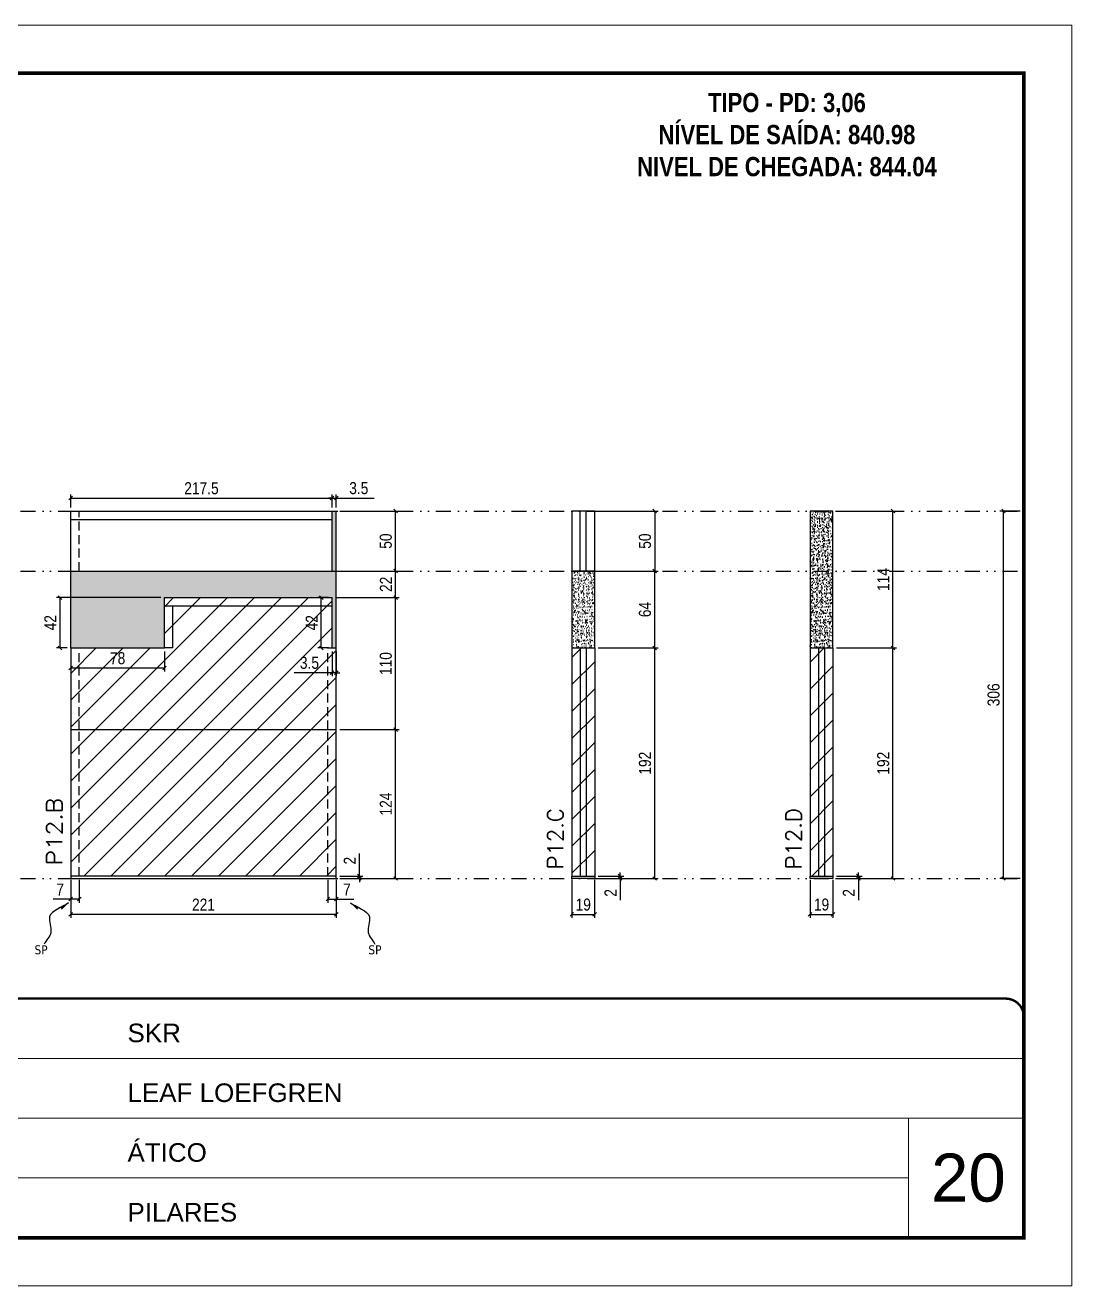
# Model space of a CAD drawing. Extents: x 14400 to 27878, y -21631 to 6985.
# Drawn here: x 19796 to 20667, y 1340 to 2390 of the extents above; entities that cross this region are included whole.
import ezdxf

# ---------------------------------------------------------------- set-up
doc = ezdxf.new("R2010")
doc.units = 0
for name, pattern in [('CONTINUO', [0]), ('DASHED', [0.75, 0.5, -0.25]), ('DIVIDE2', [0.625, 0.25, -0.125, 0, -0.125, 0, -0.125]), ('HIDDEN', [0.375, 0.25, -0.125])]:
    doc.linetypes.add(name, pattern=pattern)
for name, color, linetype, lineweight in [('CARIMBO', 255, 'Continuous', 9), ('Folhas', 255, 'Continuous', 9), ('Hachura', 251, 'Continuous', 9), ('SARRAFO DE PRESSAO', 251, 'DASHED', 9), ('Texto Seção', 7, 'Continuous', 15)]:
    doc.layers.add(name, color=color, linetype=linetype, lineweight=lineweight)
for name, color, linetype in [('COTA', 241, 'Continuous'), ('NOMENCLATURA', 7, 'Continuous'), ('Nível', 160, 'Continuous'), ('Painéis', 200, 'Continuous'), ('SARR_2.2x7', 40, 'Continuous'), ('texto', 7, 'Continuous')]:
    doc.layers.add(name, color=color, linetype=linetype)
doc.styles.add('ARIAL', font='arial.ttf')
doc.styles.add('COTA TECNICA', font='techl___.ttf', dxfattribs={"height": 10})
doc.styles.add('COTA TECNICA-50', font='techl___.ttf', dxfattribs={"height": 10})
doc.styles.add('REGUA-120', font='ROMANS.shx', dxfattribs={"height": 15})
doc.styles.add('ROMANC', font='techb___.ttf', dxfattribs={"height": 2.5})
doc.styles.get("Standard").update_dxf_attribs({"font": 'arial.ttf'})
doc.dimstyles.new('COTA PAINEL-50', dxfattribs={"dimtxt": 10, "dimasz": 3, "dimexe": 3, "dimexo": 3, "dimgap": 3, "dimtad": 1, "dimdec": 1, "dimzin": 12, "dimdsep": 46, "dimtxsty": 'COTA TECNICA-50', "dimblk1": 'OBLIQUE', "dimblk2": 'OBLIQUE', "dimsah": 1, "dimcen": 0.9, "dimclrd": 4, "dimclre": 4, "dimclrt": 240, "dimadec": 1, "dimazin": 3, "dimtfac": 1, "dimtdec": 1, "dimtmove": 0, "dimatfit": 3, "dimfxl": 1, "dimtolj": 1, "dimtzin": 12, "dimarcsym": 0})
doc.dimstyles.new('PAINEL', dxfattribs={"dimtxt": 10, "dimasz": 3, "dimexe": 3, "dimexo": 3, "dimgap": 3, "dimtad": 1, "dimdec": 1, "dimzin": 12, "dimdsep": 46, "dimtxsty": 'COTA TECNICA', "dimblk1": 'OBLIQUE', "dimblk2": 'OBLIQUE', "dimsah": 1, "dimcen": 0.9, "dimclrd": 4, "dimclre": 4, "dimclrt": 240, "dimadec": 1, "dimazin": 3, "dimtfac": 1, "dimtdec": 1, "dimtmove": 0, "dimatfit": 3, "dimfxl": 1, "dimtolj": 1, "dimtzin": 12, "dimarcsym": 0})
doc.dimstyles.get("Standard").update_dxf_attribs({"dimtxt": 0.18, "dimasz": 0.18, "dimexe": 0.18, "dimexo": 0.0625, "dimgap": 0.09, "dimtad": 0, "dimtih": 1, "dimtoh": 1, "dimdec": 4, "dimzin": 0, "dimdsep": 46, "dimtxsty": 'Standard', "dimcen": 0.09, "dimadec": 0, "dimazin": 0, "dimtfac": 1, "dimtdec": 4, "dimtofl": 0, "dimtmove": 0, "dimatfit": 3, "dimfxl": 1, "dimtolj": 1, "dimtzin": 0, "dimarcsym": 0})

# ---------------------------------------------------------------- blocks, each defined once
blk = doc.blocks.new('9999999999')
at = {"color": 30, "linetype": 'CONTINUO'}
for p, q in [((98564.6, 34379.6), (99584, 34379.6)), ((98564.6, 34329.8), (99488, 34329.8)), ((99584, 34329.8), (99488, 34329.8)), ((99488, 34329.8), (99488, 34230.2)), ((98564.6, 34280), (99488, 34280))]:
    blk.add_line(p, q, dxfattribs=at)
at = {"color": 30, "linetype": 'CONTINUO', "const_width": 2}
blk.add_lwpolyline([(99584, 34230.2), (99584, 34414.4, 0.414214), (99569, 34429.4), (98229, 34429.4, 0.414214), (98214, 34414.4), (98214, 34245.2, 0.414214), (98229, 34230.2), (99584, 34230.2)], format="xyb", dxfattribs=at)
at = {"layer": 'Folhas'}
blk.add_lwpolyline([(98139, 34190.2), (99624, 34190.2), (99624, 35240.2), (98139, 35240.2)], close=True, dxfattribs=at)
at = {"layer": 'Folhas', "color": 30, "const_width": 3}
blk.add_lwpolyline([(98214, 34230.2), (99584, 34230.2), (99584, 35200.2), (98214, 35200.2)], close=True, dxfattribs=at)
at = {"color": 7, "linetype": 'Continuous', "ltscale": 5, "style": 'ARIAL'}
for s, height, p in [('SKR', 15.48, (98837.7, 34393.1)), ('LEAF LOEFGREN', 15.483, (98837.7, 34343.3)), ('ÁTICO', 15.48, (98837.7, 34293.5)), ('PILARES', 15.48, (98837.7, 34243.7))]:
    blk.add_text(s, height=height, dxfattribs=at).set_placement(p)
blk = doc.blocks.new('_Oblique')
at = {"color": 0, "linetype": 'ByBlock', "lineweight": -2}
blk.add_line((-0.5, -0.5), (0.5, 0.5), dxfattribs=at)
blk = doc.blocks.new('*D1559')
at = {"layer": 'COTA', "color": 4, "lineweight": -2, "transparency": 16777216}
for p, q in [((19833.5, 1678.7), (19833.5, 1646.8)), ((20054.5, 1678.7), (20054.5, 1646.8)), ((20054.5, 1649.8), (19833.5, 1649.8))]:
    blk.add_line(p, q, dxfattribs=at)
at = {"layer": 'Defpoints', "color": 0, "transparency": 16777216}
for p in [(19833.5, 1681.7), (20054.5, 1681.7), (19833.5, 1649.8)]:
    blk.add_point(p, dxfattribs=at)
at = {"layer": 'COTA', "color": 4, "lineweight": -2, "transparency": 16777216, "xscale": 3, "yscale": 3, "zscale": 3, "rotation": 180}
blk.add_blockref('_Oblique', (19833.5, 1649.8), dxfattribs=at)
at = {"layer": 'COTA', "color": 4, "lineweight": -2, "transparency": 16777216, "xscale": 3, "yscale": 3, "zscale": 3}
blk.add_blockref('_Oblique', (20054.5, 1649.8), dxfattribs=at)
at = {"layer": 'COTA', "color": 240, "transparency": 16777216, "insert": (19944, 1657.9), "char_height": 10, "attachment_point": 5, "style": 'COTA TECNICA'}
blk.add_mtext('\\A1;221', dxfattribs=at)
blk = doc.blocks.new('*D1560')
at = {"layer": 'COTA', "color": 4, "lineweight": -2, "transparency": 16777216}
for p, q in [((20047.5, 1678.7), (20047.5, 1659.5)), ((20054.5, 1676.7), (20054.5, 1659.5)), ((20047.5, 1662.5), (20054.5, 1662.5)), ((20054.5, 1662.5), (20069.2, 1662.5))]:
    blk.add_line(p, q, dxfattribs=at)
at = {"layer": 'Defpoints', "color": 0, "transparency": 16777216}
for p in [(20047.5, 1681.7), (20054.5, 1679.7), (20054.5, 1662.5)]:
    blk.add_point(p, dxfattribs=at)
at = {"layer": 'COTA', "color": 4, "lineweight": -2, "transparency": 16777216, "xscale": 3, "yscale": 3, "zscale": 3, "rotation": 180}
blk.add_blockref('_Oblique', (20047.5, 1662.5), dxfattribs=at)
at = {"layer": 'COTA', "color": 4, "lineweight": -2, "transparency": 16777216, "xscale": 3, "yscale": 3, "zscale": 3}
blk.add_blockref('_Oblique', (20054.5, 1662.5), dxfattribs=at)
at = {"layer": 'COTA', "color": 240, "transparency": 16777216, "insert": (20063.4, 1670.5), "char_height": 10, "attachment_point": 5, "style": 'COTA TECNICA-50'}
blk.add_mtext('\\A1;7', dxfattribs=at)
blk = doc.blocks.new('*D1561')
at = {"layer": 'COTA', "color": 4, "lineweight": -2, "transparency": 16777216}
for p, q in [((19833.5, 1676.7), (19833.5, 1659.5)), ((19840.5, 1678.7), (19840.5, 1659.5)), ((19833.5, 1662.5), (19818.8, 1662.5)), ((19840.5, 1662.5), (19833.5, 1662.5))]:
    blk.add_line(p, q, dxfattribs=at)
at = {"layer": 'Defpoints', "color": 0, "transparency": 16777216}
for p in [(19840.5, 1681.7), (19833.5, 1679.7), (19833.5, 1662.5)]:
    blk.add_point(p, dxfattribs=at)
at = {"layer": 'COTA', "color": 4, "lineweight": -2, "transparency": 16777216, "xscale": 3, "yscale": 3, "zscale": 3, "rotation": 180}
blk.add_blockref('_Oblique', (19833.5, 1662.5), dxfattribs=at)
at = {"layer": 'COTA', "color": 4, "lineweight": -2, "transparency": 16777216, "xscale": 3, "yscale": 3, "zscale": 3}
blk.add_blockref('_Oblique', (19840.5, 1662.5), dxfattribs=at)
at = {"layer": 'COTA', "color": 240, "transparency": 16777216, "insert": (19824.6, 1670.5), "char_height": 10, "attachment_point": 5, "style": 'COTA TECNICA-50'}
blk.add_mtext('\\A1;7', dxfattribs=at)
blk = doc.blocks.new('*D1562')
at = {"layer": 'COTA', "color": 4, "lineweight": -2, "transparency": 16777216}
for p, q in [((20073.8, 1681.7), (20073.8, 1700.5)), ((20057.5, 1681.7), (20076.8, 1681.7)), ((20073.8, 1679.7), (20073.8, 1681.7)), ((20057.5, 1679.7), (20076.8, 1679.7)), ((20073.8, 1679.7), (20073.8, 1676.7))]:
    blk.add_line(p, q, dxfattribs=at)
at = {"layer": 'Defpoints', "color": 0, "transparency": 16777216}
for p in [(20054.5, 1681.7), (20054.5, 1679.7), (20073.8, 1679.7)]:
    blk.add_point(p, dxfattribs=at)
at = {"layer": 'COTA', "color": 4, "lineweight": -2, "transparency": 16777216, "xscale": 3, "yscale": 3, "zscale": 3}
for p, rotation in [((20073.8, 1681.7), 270), ((20073.8, 1679.7), 90)]:
    blk.add_blockref('_Oblique', p, dxfattribs=dict(at, rotation=rotation))
at = {"layer": 'COTA', "color": 240, "transparency": 16777216, "insert": (20065.8, 1694.5), "char_height": 10, "attachment_point": 5, "rotation": 90, "style": 'COTA TECNICA-50'}
blk.add_mtext('\\A1;2', dxfattribs=at)
blk = doc.blocks.new('*D1563')
at = {"layer": 'COTA', "color": 4, "linetype": 'ByBlock', "lineweight": -2, "transparency": 16777216}
for p, q in [((20057.5, 1803.7), (20106.9, 1803.7)), ((20103.9, 1679.7), (20103.9, 1803.7)), ((20057.5, 1679.7), (20106.9, 1679.7))]:
    blk.add_line(p, q, dxfattribs=at)
at = {"layer": 'Defpoints', "color": 0, "linetype": 'ByBlock', "transparency": 16777216}
for p in [(20054.5, 1803.7), (20103.9, 1803.7), (20054.5, 1679.7)]:
    blk.add_point(p, dxfattribs=at)
at = {"layer": 'COTA', "color": 4, "linetype": 'ByBlock', "lineweight": -2, "transparency": 16777216, "xscale": 3, "yscale": 3, "zscale": 3}
for p, rotation in [((20103.9, 1803.7), 90), ((20103.9, 1679.7), 270)]:
    blk.add_blockref('_Oblique', p, dxfattribs=dict(at, rotation=rotation))
at = {"layer": 'COTA', "color": 240, "linetype": 'ByBlock', "transparency": 16777216, "insert": (20095.8, 1741.7), "char_height": 10, "attachment_point": 5, "rotation": 90, "style": 'COTA TECNICA'}
blk.add_mtext('\\A1;124', dxfattribs=at)
blk = doc.blocks.new('*D1573')
at = {"layer": 'COTA', "color": 4, "lineweight": -2, "transparency": 16777216}
for p, q in [((20054, 1913.7), (20106.9, 1913.7)), ((20103.9, 1803.7), (20103.9, 1913.7)), ((20057.5, 1803.7), (20106.9, 1803.7))]:
    blk.add_line(p, q, dxfattribs=at)
at = {"layer": 'Defpoints', "color": 0, "transparency": 16777216}
for p in [(20051, 1913.7), (20103.9, 1913.7), (20054.5, 1803.7)]:
    blk.add_point(p, dxfattribs=at)
at = {"layer": 'COTA', "color": 4, "lineweight": -2, "transparency": 16777216, "xscale": 3, "yscale": 3, "zscale": 3}
for p, rotation in [((20103.9, 1913.7), 90), ((20103.9, 1803.7), 270)]:
    blk.add_blockref('_Oblique', p, dxfattribs=dict(at, rotation=rotation))
at = {"layer": 'COTA', "color": 240, "transparency": 16777216, "insert": (20095.8, 1858.7), "char_height": 10, "attachment_point": 5, "rotation": 90, "style": 'COTA TECNICA'}
blk.add_mtext('\\A1;110', dxfattribs=at)
blk = doc.blocks.new('*D1574')
at = {"layer": 'COTA', "color": 4, "lineweight": -2, "transparency": 16777216}
for p, q in [((20057.5, 1985.7), (20106.9, 1985.7)), ((20103.9, 1935.7), (20103.9, 1985.7)), ((20054, 1935.7), (20106.9, 1935.7))]:
    blk.add_line(p, q, dxfattribs=at)
at = {"layer": 'Defpoints', "color": 0, "transparency": 16777216}
for p in [(20054.5, 1985.7), (20103.9, 1985.7), (20051, 1935.7)]:
    blk.add_point(p, dxfattribs=at)
at = {"layer": 'COTA', "color": 4, "lineweight": -2, "transparency": 16777216, "xscale": 3, "yscale": 3, "zscale": 3}
for p, rotation in [((20103.9, 1985.7), 90), ((20103.9, 1935.7), 270)]:
    blk.add_blockref('_Oblique', p, dxfattribs=dict(at, rotation=rotation))
at = {"layer": 'COTA', "color": 240, "transparency": 16777216, "insert": (20095.8, 1960.7), "char_height": 10, "attachment_point": 5, "rotation": 90, "style": 'COTA TECNICA'}
blk.add_mtext('\\A1;50', dxfattribs=at)
blk = doc.blocks.new('*D1575')
at = {"layer": 'COTA', "color": 4, "lineweight": -2, "transparency": 16777216}
for p, q in [((20250.7, 1678.7), (20250.7, 1646.8)), ((20269.7, 1678.7), (20269.7, 1646.8)), ((20250.7, 1649.8), (20269.7, 1649.8))]:
    blk.add_line(p, q, dxfattribs=at)
at = {"layer": 'Defpoints', "color": 0, "transparency": 16777216}
for p in [(20250.7, 1681.7), (20269.7, 1681.7), (20269.7, 1649.8)]:
    blk.add_point(p, dxfattribs=at)
at = {"layer": 'COTA', "color": 4, "lineweight": -2, "transparency": 16777216, "xscale": 3, "yscale": 3, "zscale": 3, "rotation": 180}
blk.add_blockref('_Oblique', (20250.7, 1649.8), dxfattribs=at)
at = {"layer": 'COTA', "color": 4, "lineweight": -2, "transparency": 16777216, "xscale": 3, "yscale": 3, "zscale": 3}
blk.add_blockref('_Oblique', (20269.7, 1649.8), dxfattribs=at)
at = {"layer": 'COTA', "color": 240, "transparency": 16777216, "insert": (20260.2, 1657.9), "char_height": 10, "attachment_point": 5, "style": 'COTA TECNICA'}
blk.add_mtext('\\A1;19', dxfattribs=at)
blk = doc.blocks.new('*D1576')
at = {"layer": 'COTA', "color": 4, "lineweight": -2, "transparency": 16777216}
for p, q in [((20272.7, 1681.7), (20293.9, 1681.7)), ((20290.9, 1681.7), (20290.9, 1684.7)), ((20290.9, 1681.7), (20290.9, 1679.7)), ((20272.7, 1679.7), (20293.9, 1679.7)), ((20290.9, 1679.7), (20290.9, 1661.6))]:
    blk.add_line(p, q, dxfattribs=at)
at = {"layer": 'Defpoints', "color": 0, "transparency": 16777216}
for p in [(20269.7, 1681.7), (20290.9, 1681.7), (20269.7, 1679.7)]:
    blk.add_point(p, dxfattribs=at)
at = {"layer": 'COTA', "color": 4, "lineweight": -2, "transparency": 16777216, "xscale": 3, "yscale": 3, "zscale": 3}
for p, rotation in [((20290.9, 1681.7), 270), ((20290.9, 1679.7), 90)]:
    blk.add_blockref('_Oblique', p, dxfattribs=dict(at, rotation=rotation))
at = {"layer": 'COTA', "color": 240, "transparency": 16777216, "insert": (20282.9, 1667.7), "char_height": 10, "attachment_point": 5, "rotation": 90, "style": 'COTA TECNICA-50'}
blk.add_mtext('\\A1;2', dxfattribs=at)
blk = doc.blocks.new('*D1577')
at = {"layer": 'COTA', "color": 4, "lineweight": -2, "transparency": 16777216}
for p, q in [((20272.7, 1871.7), (20322.7, 1871.7)), ((20319.7, 1679.7), (20319.7, 1871.7)), ((20272.7, 1679.7), (20322.7, 1679.7))]:
    blk.add_line(p, q, dxfattribs=at)
at = {"layer": 'Defpoints', "color": 0, "transparency": 16777216}
for p in [(20269.7, 1871.7), (20319.7, 1871.7), (20269.7, 1679.7)]:
    blk.add_point(p, dxfattribs=at)
at = {"layer": 'COTA', "color": 4, "lineweight": -2, "transparency": 16777216, "xscale": 3, "yscale": 3, "zscale": 3}
for p, rotation in [((20319.7, 1871.7), 90), ((20319.7, 1679.7), 270)]:
    blk.add_blockref('_Oblique', p, dxfattribs=dict(at, rotation=rotation))
at = {"layer": 'COTA', "color": 240, "transparency": 16777216, "insert": (20311.6, 1775.7), "char_height": 10, "attachment_point": 5, "rotation": 90, "style": 'COTA TECNICA-50'}
blk.add_mtext('\\A1;192', dxfattribs=at)
blk = doc.blocks.new('*D1578')
at = {"layer": 'COTA', "color": 4, "lineweight": -2, "transparency": 16777216}
for p, q in [((20272.7, 1935.7), (20322.7, 1935.7)), ((20319.7, 1871.7), (20319.7, 1935.7)), ((20272.7, 1871.7), (20322.7, 1871.7))]:
    blk.add_line(p, q, dxfattribs=at)
at = {"layer": 'Defpoints', "color": 0, "transparency": 16777216}
for p in [(20269.7, 1935.7), (20319.7, 1935.7), (20269.7, 1871.7)]:
    blk.add_point(p, dxfattribs=at)
at = {"layer": 'COTA', "color": 4, "lineweight": -2, "transparency": 16777216, "xscale": 3, "yscale": 3, "zscale": 3}
for p, rotation in [((20319.7, 1935.7), 90), ((20319.7, 1871.7), 270)]:
    blk.add_blockref('_Oblique', p, dxfattribs=dict(at, rotation=rotation))
at = {"layer": 'COTA', "color": 240, "transparency": 16777216, "insert": (20311.6, 1903.7), "char_height": 10, "attachment_point": 5, "rotation": 90, "style": 'COTA TECNICA'}
blk.add_mtext('\\A1;64', dxfattribs=at)
blk = doc.blocks.new('*D1579')
at = {"layer": 'COTA', "color": 4, "lineweight": -2, "transparency": 16777216}
for p, q in [((20272.7, 1985.7), (20322.7, 1985.7)), ((20319.7, 1985.7), (20319.7, 1935.7)), ((20272.7, 1935.7), (20322.7, 1935.7))]:
    blk.add_line(p, q, dxfattribs=at)
at = {"layer": 'Defpoints', "color": 0, "transparency": 16777216}
for p in [(20269.7, 1985.7), (20269.7, 1935.7), (20319.7, 1935.7)]:
    blk.add_point(p, dxfattribs=at)
at = {"layer": 'COTA', "color": 4, "lineweight": -2, "transparency": 16777216, "xscale": 3, "yscale": 3, "zscale": 3}
for p, rotation in [((20319.7, 1985.7), 90), ((20319.7, 1935.7), 270)]:
    blk.add_blockref('_Oblique', p, dxfattribs=dict(at, rotation=rotation))
at = {"layer": 'COTA', "color": 240, "transparency": 16777216, "insert": (20311.6, 1960.7), "char_height": 10, "attachment_point": 5, "rotation": 90, "style": 'COTA TECNICA'}
blk.add_mtext('\\A1;50', dxfattribs=at)
blk = doc.blocks.new('*D1580')
at = {"layer": 'COTA', "color": 4, "lineweight": -2, "transparency": 16777216}
for p, q in [((20449.1, 1678.7), (20449.1, 1646.8)), ((20468.1, 1678.7), (20468.1, 1646.8)), ((20449.1, 1649.8), (20468.1, 1649.8))]:
    blk.add_line(p, q, dxfattribs=at)
at = {"layer": 'Defpoints', "color": 0, "transparency": 16777216}
for p in [(20449.1, 1681.7), (20468.1, 1681.7), (20468.1, 1649.8)]:
    blk.add_point(p, dxfattribs=at)
at = {"layer": 'COTA', "color": 4, "lineweight": -2, "transparency": 16777216, "xscale": 3, "yscale": 3, "zscale": 3, "rotation": 180}
blk.add_blockref('_Oblique', (20449.1, 1649.8), dxfattribs=at)
at = {"layer": 'COTA', "color": 4, "lineweight": -2, "transparency": 16777216, "xscale": 3, "yscale": 3, "zscale": 3}
blk.add_blockref('_Oblique', (20468.1, 1649.8), dxfattribs=at)
at = {"layer": 'COTA', "color": 240, "transparency": 16777216, "insert": (20458.6, 1657.9), "char_height": 10, "attachment_point": 5, "style": 'COTA TECNICA'}
blk.add_mtext('\\A1;19', dxfattribs=at)
blk = doc.blocks.new('*D1581')
at = {"layer": 'COTA', "color": 4, "lineweight": -2, "transparency": 16777216}
for p, q in [((20471.1, 1681.7), (20492.3, 1681.7)), ((20489.3, 1681.7), (20489.3, 1684.7)), ((20489.3, 1681.7), (20489.3, 1679.7)), ((20471.1, 1679.7), (20492.3, 1679.7)), ((20489.3, 1679.7), (20489.3, 1661.6))]:
    blk.add_line(p, q, dxfattribs=at)
at = {"layer": 'Defpoints', "color": 0, "transparency": 16777216}
for p in [(20468.1, 1681.7), (20489.3, 1681.7), (20468.1, 1679.7)]:
    blk.add_point(p, dxfattribs=at)
at = {"layer": 'COTA', "color": 4, "lineweight": -2, "transparency": 16777216, "xscale": 3, "yscale": 3, "zscale": 3}
for p, rotation in [((20489.3, 1681.7), 270), ((20489.3, 1679.7), 90)]:
    blk.add_blockref('_Oblique', p, dxfattribs=dict(at, rotation=rotation))
at = {"layer": 'COTA', "color": 240, "transparency": 16777216, "insert": (20481.3, 1667.7), "char_height": 10, "attachment_point": 5, "rotation": 90, "style": 'COTA TECNICA-50'}
blk.add_mtext('\\A1;2', dxfattribs=at)
blk = doc.blocks.new('*D1582')
at = {"layer": 'COTA', "color": 4, "lineweight": -2, "transparency": 16777216}
for p, q in [((20471.1, 1871.7), (20521.1, 1871.7)), ((20518.1, 1679.7), (20518.1, 1871.7)), ((20471.1, 1679.7), (20521.1, 1679.7))]:
    blk.add_line(p, q, dxfattribs=at)
at = {"layer": 'Defpoints', "color": 0, "transparency": 16777216}
for p in [(20468.1, 1871.7), (20518.1, 1871.7), (20468.1, 1679.7)]:
    blk.add_point(p, dxfattribs=at)
at = {"layer": 'COTA', "color": 4, "lineweight": -2, "transparency": 16777216, "xscale": 3, "yscale": 3, "zscale": 3}
for p, rotation in [((20518.1, 1871.7), 90), ((20518.1, 1679.7), 270)]:
    blk.add_blockref('_Oblique', p, dxfattribs=dict(at, rotation=rotation))
at = {"layer": 'COTA', "color": 240, "transparency": 16777216, "insert": (20510, 1775.7), "char_height": 10, "attachment_point": 5, "rotation": 90, "style": 'COTA TECNICA-50'}
blk.add_mtext('\\A1;192', dxfattribs=at)
blk = doc.blocks.new('*D1583')
at = {"layer": 'COTA', "color": 4, "lineweight": -2, "transparency": 16777216}
for p, q in [((20471.1, 1985.7), (20521.1, 1985.7)), ((20518.1, 1871.7), (20518.1, 1985.7)), ((20471.1, 1871.7), (20521.1, 1871.7))]:
    blk.add_line(p, q, dxfattribs=at)
at = {"layer": 'Defpoints', "color": 0, "transparency": 16777216}
for p in [(20468.1, 1985.7), (20518.1, 1985.7), (20468.1, 1871.7)]:
    blk.add_point(p, dxfattribs=at)
at = {"layer": 'COTA', "color": 4, "lineweight": -2, "transparency": 16777216, "xscale": 3, "yscale": 3, "zscale": 3}
for p, rotation in [((20518.1, 1985.7), 90), ((20518.1, 1871.7), 270)]:
    blk.add_blockref('_Oblique', p, dxfattribs=dict(at, rotation=rotation))
at = {"layer": 'COTA', "color": 240, "transparency": 16777216, "insert": (20510, 1928.7), "char_height": 10, "attachment_point": 5, "rotation": 90, "style": 'COTA TECNICA'}
blk.add_mtext('\\A1;114', dxfattribs=at)
blk = doc.blocks.new('*D2798')
at = {"layer": 'COTA', "color": 4, "lineweight": -2, "transparency": 16777216}
for p, q in [((19908.5, 1913.7), (19821.6, 1913.7)), ((19824.6, 1871.7), (19824.6, 1913.7)), ((19830.5, 1871.7), (19821.6, 1871.7))]:
    blk.add_line(p, q, dxfattribs=at)
at = {"layer": 'Defpoints', "color": 0, "transparency": 16777216}
for p in [(19824.6, 1913.7), (19911.5, 1913.7), (19833.5, 1871.7)]:
    blk.add_point(p, dxfattribs=at)
at = {"layer": 'COTA', "color": 4, "lineweight": -2, "transparency": 16777216, "xscale": 3, "yscale": 3, "zscale": 3}
for p, rotation in [((19824.6, 1913.7), 90), ((19824.6, 1871.7), 270)]:
    blk.add_blockref('_Oblique', p, dxfattribs=dict(at, rotation=rotation))
at = {"layer": 'COTA', "color": 240, "transparency": 16777216, "insert": (19816.5, 1892.7), "char_height": 10, "attachment_point": 5, "rotation": 90, "style": 'COTA TECNICA'}
blk.add_mtext('\\A1;42', dxfattribs=at)
blk = doc.blocks.new('*D2799')
at = {"layer": 'COTA', "color": 4, "lineweight": -2, "transparency": 16777216}
for p, q in [((20048, 1913.7), (20039.1, 1913.7)), ((20042.1, 1871.7), (20042.1, 1913.7)), ((20048, 1871.7), (20039.1, 1871.7))]:
    blk.add_line(p, q, dxfattribs=at)
at = {"layer": 'Defpoints', "color": 0, "transparency": 16777216}
for p in [(20042.1, 1913.7), (20051, 1913.7), (20051, 1871.7)]:
    blk.add_point(p, dxfattribs=at)
at = {"layer": 'COTA', "color": 4, "lineweight": -2, "transparency": 16777216, "xscale": 3, "yscale": 3, "zscale": 3}
for p, rotation in [((20042.1, 1913.7), 90), ((20042.1, 1871.7), 270)]:
    blk.add_blockref('_Oblique', p, dxfattribs=dict(at, rotation=rotation))
at = {"layer": 'COTA', "color": 240, "transparency": 16777216, "insert": (20034.1, 1892.7), "char_height": 10, "attachment_point": 5, "rotation": 90, "style": 'COTA TECNICA'}
blk.add_mtext('\\A1;42', dxfattribs=at)
blk = doc.blocks.new('*D2800')
at = {"layer": 'COTA', "color": 4, "lineweight": -2, "transparency": 16777216}
for p, q in [((20051, 1868.7), (20051, 1848.1)), ((20054.5, 1868.7), (20054.5, 1848.1)), ((20051, 1851.1), (20019.4, 1851.1)), ((20054.5, 1851.1), (20051, 1851.1)), ((20054.5, 1851.1), (20057.5, 1851.1))]:
    blk.add_line(p, q, dxfattribs=at)
at = {"layer": 'Defpoints', "color": 0, "transparency": 16777216}
for p in [(20051, 1871.7), (20054.5, 1871.7), (20051, 1851.1)]:
    blk.add_point(p, dxfattribs=at)
at = {"layer": 'COTA', "color": 4, "lineweight": -2, "transparency": 16777216, "xscale": 3, "yscale": 3, "zscale": 3}
blk.add_blockref('_Oblique', (20051, 1851.1), dxfattribs=at)
at = {"layer": 'COTA', "color": 4, "lineweight": -2, "transparency": 16777216, "xscale": 3, "yscale": 3, "zscale": 3, "rotation": 180}
blk.add_blockref('_Oblique', (20054.5, 1851.1), dxfattribs=at)
at = {"layer": 'COTA', "color": 240, "transparency": 16777216, "insert": (20032.2, 1859.3), "char_height": 10, "attachment_point": 5, "style": 'COTA TECNICA'}
blk.add_mtext('\\A1;3.5', dxfattribs=at)
blk = doc.blocks.new('*D2801')
at = {"layer": 'COTA', "color": 4, "lineweight": -2, "transparency": 16777216}
for p, q in [((19833.5, 1868.7), (19833.5, 1852)), ((19911.5, 1868.7), (19911.5, 1852)), ((19911.5, 1855), (19833.5, 1855))]:
    blk.add_line(p, q, dxfattribs=at)
at = {"layer": 'Defpoints', "color": 0, "transparency": 16777216}
for p in [(19833.5, 1871.7), (19911.5, 1871.7), (19833.5, 1855)]:
    blk.add_point(p, dxfattribs=at)
at = {"layer": 'COTA', "color": 4, "lineweight": -2, "transparency": 16777216, "xscale": 3, "yscale": 3, "zscale": 3, "rotation": 180}
blk.add_blockref('_Oblique', (19833.5, 1855), dxfattribs=at)
at = {"layer": 'COTA', "color": 4, "lineweight": -2, "transparency": 16777216, "xscale": 3, "yscale": 3, "zscale": 3}
blk.add_blockref('_Oblique', (19911.5, 1855), dxfattribs=at)
at = {"layer": 'COTA', "color": 240, "transparency": 16777216, "insert": (19872.5, 1863.1), "char_height": 10, "attachment_point": 5, "style": 'COTA TECNICA'}
blk.add_mtext('\\A1;78', dxfattribs=at)
blk = doc.blocks.new('*D3091')
at = {"layer": 'COTA', "color": 4, "lineweight": -2, "transparency": 16777216}
for p, q in [((20624, 1985.7), (20607.1, 1985.7)), ((20610.1, 1679.7), (20610.1, 1985.7)), ((20624, 1679.7), (20607.1, 1679.7))]:
    blk.add_line(p, q, dxfattribs=at)
at = {"layer": 'Defpoints', "color": 0, "transparency": 16777216}
for p in [(20610.1, 1985.7), (20627, 1985.7), (20627, 1679.7)]:
    blk.add_point(p, dxfattribs=at)
at = {"layer": 'COTA', "color": 4, "lineweight": -2, "transparency": 16777216, "xscale": 3, "yscale": 3, "zscale": 3}
for p, rotation in [((20610.1, 1985.7), 90), ((20610.1, 1679.7), 270)]:
    blk.add_blockref('_Oblique', p, dxfattribs=dict(at, rotation=rotation))
at = {"layer": 'COTA', "color": 240, "transparency": 16777216, "insert": (20601.9, 1832.7), "char_height": 10, "attachment_point": 5, "rotation": 90, "style": 'COTA TECNICA'}
blk.add_mtext('\\A1;306', dxfattribs=at)
blk = doc.blocks.new('*D3092')
at = {"layer": 'COTA', "color": 4, "lineweight": -2, "transparency": 16777216}
for p, q in [((20054, 1935.7), (20106.9, 1935.7)), ((20103.9, 1913.7), (20103.9, 1935.7)), ((20054, 1913.7), (20106.9, 1913.7))]:
    blk.add_line(p, q, dxfattribs=at)
at = {"layer": 'Defpoints', "color": 0, "transparency": 16777216}
for p in [(20051, 1935.7), (20103.9, 1935.7), (20051, 1913.7)]:
    blk.add_point(p, dxfattribs=at)
at = {"layer": 'COTA', "color": 4, "lineweight": -2, "transparency": 16777216, "xscale": 3, "yscale": 3, "zscale": 3}
for p, rotation in [((20103.9, 1935.7), 90), ((20103.9, 1913.7), 270)]:
    blk.add_blockref('_Oblique', p, dxfattribs=dict(at, rotation=rotation))
at = {"layer": 'COTA', "color": 240, "transparency": 16777216, "insert": (20095.9, 1924.7), "char_height": 10, "attachment_point": 5, "rotation": 90, "style": 'COTA TECNICA'}
blk.add_mtext('\\A1;22', dxfattribs=at)
blk = doc.blocks.new('*D3093')
at = {"layer": 'COTA', "color": 4, "lineweight": -2, "transparency": 16777216}
for p, q in [((19833.5, 1988.7), (19833.5, 1999.6)), ((19833.5, 1996.6), (20051, 1996.6)), ((20051, 1988.7), (20051, 1999.6))]:
    blk.add_line(p, q, dxfattribs=at)
at = {"layer": 'Defpoints', "color": 0, "transparency": 16777216}
for p in [(20051, 1996.6), (19833.5, 1985.7), (20051, 1985.7)]:
    blk.add_point(p, dxfattribs=at)
at = {"layer": 'COTA', "color": 4, "lineweight": -2, "transparency": 16777216, "xscale": 3, "yscale": 3, "zscale": 3, "rotation": 180}
blk.add_blockref('_Oblique', (19833.5, 1996.6), dxfattribs=at)
at = {"layer": 'COTA', "color": 4, "lineweight": -2, "transparency": 16777216, "xscale": 3, "yscale": 3, "zscale": 3}
blk.add_blockref('_Oblique', (20051, 1996.6), dxfattribs=at)
at = {"layer": 'COTA', "color": 240, "transparency": 16777216, "insert": (19942.3, 2004.7), "char_height": 10, "attachment_point": 5, "style": 'COTA TECNICA'}
blk.add_mtext('\\A1;217.5', dxfattribs=at)
blk = doc.blocks.new('*D3094')
at = {"layer": 'COTA', "color": 4, "lineweight": -2, "transparency": 16777216}
for p, q in [((20051, 1996.6), (20048, 1996.6)), ((20051, 1988.7), (20051, 1999.6)), ((20051, 1996.6), (20054.5, 1996.6)), ((20054.5, 1988.7), (20054.5, 1999.6)), ((20054.5, 1996.6), (20086.1, 1996.6))]:
    blk.add_line(p, q, dxfattribs=at)
at = {"layer": 'Defpoints', "color": 0, "transparency": 16777216}
for p in [(20054.5, 1996.6), (20051, 1985.7), (20054.5, 1985.7)]:
    blk.add_point(p, dxfattribs=at)
at = {"layer": 'COTA', "color": 4, "lineweight": -2, "transparency": 16777216, "xscale": 3, "yscale": 3, "zscale": 3}
blk.add_blockref('_Oblique', (20051, 1996.6), dxfattribs=at)
at = {"layer": 'COTA', "color": 4, "lineweight": -2, "transparency": 16777216, "xscale": 3, "yscale": 3, "zscale": 3, "rotation": 180}
blk.add_blockref('_Oblique', (20054.5, 1996.6), dxfattribs=at)
at = {"layer": 'COTA', "color": 240, "transparency": 16777216, "insert": (20073.3, 2004.8), "char_height": 10, "attachment_point": 5, "style": 'COTA TECNICA'}
blk.add_mtext('\\A1;3.5', dxfattribs=at)

msp = doc.modelspace()

# ---------------------------------------------------------------- hatches: boundary and pattern name
at = {"layer": 'COTA'}
h = msp.add_hatch(dxfattribs=at)
h.set_pattern_fill('AR-CONC', color=256, scale=0.03)
h.paths.add_polyline_path([(20054.5, 1935.71), (19833.5, 1935.71), (19833.5, 1871.71), (19911.5, 1871.71), (19911.5, 1913.71), (20051, 1913.71), (20051, 1871.71), (20054.5, 1871.71)])
h.paths.add_polyline_path([(20054.5, 1985.71), (20051, 1985.71), (20051, 1935.71), (20054.5, 1935.71)])
h = msp.add_hatch(dxfattribs=at)
h.set_pattern_fill('AR-CONC', color=256, scale=0.03)
h.set_pattern_definition([(50, (1706.018, -2397.15), (5.4655401, -0.4781726), [0.5715, -6.2865]), (355, (1706.018, -2397.15), (-1.0573026, 5.7317054), [0.4572, -5.0292175]), (100.451445, (1706.4733, -2397.19), (4.4082374, 5.2535326), [0.4857003, -5.3427073]), (46.1842, (1706.018, -2395.626), (8.1323712, -1.2612698), [0.85725, -9.42975]), (96.635558, (1706.6956, -2395.731), (7.122124, 7.4227837), [0.7285507, -8.0140682]), (351.18415, (1706.018, -2395.626), (7.122124, 7.4227837), [0.685799, -7.543792]), (21, (1706.78, -2396.007), (4.5484317, -3.0679559), [0.5715, -6.2865]), (326, (1706.78, -2396.007), (1.8540609, 5.525639), [0.4572, -5.0292]), (71.451445, (1707.159, -2396.263), (6.4024926, 2.457683), [0.4857003, -5.3426981]), (37.5, (1706.0179, -2397.1502), (0.0926581, 2.53665117), [0, -4.96824, 0, -5.1054, 0, -5.04825]), (7.5, (1706.0179, -2397.1502), (2.00458988, 3.00541724), [0, -2.91084, 0, -4.85394, 0, -1.92405]), (327.5, (1704.3186, -2397.1502), (4.06771786, -0.17186232), [0, -1.905, 0, -5.9436, 0, -7.8867]), (317.5, (1703.5566, -2397.1502), (4.44387544, 0.7627947), [0, -2.4765, 0, -3.94716, 0, -5.6007])])
h.paths.add_polyline_path([(20449.071, 1871.71), (20468.071, 1871.71), (20468.071, 1985.71), (20449.071, 1985.71)])
h = msp.add_hatch(dxfattribs=at)
h.set_pattern_fill('AR-CONC', color=256, scale=0.03)
h.set_pattern_definition([(50, (1507.6646, -2397.15), (5.4655401, -0.4781726), [0.5715, -6.2865]), (355, (1507.6646, -2397.15), (-1.0573026, 5.7317054), [0.4572, -5.0292175]), (100.451445, (1508.12, -2397.19), (4.4082374, 5.2535326), [0.4857003, -5.3427073]), (46.1842, (1507.6646, -2395.626), (8.1323712, -1.2612698), [0.85725, -9.42975]), (96.635558, (1508.342, -2395.731), (7.122124, 7.4227837), [0.7285507, -8.0140682]), (351.18415, (1507.6646, -2395.626), (7.122124, 7.4227837), [0.685799, -7.543792]), (21, (1508.4266, -2396.007), (4.5484317, -3.0679559), [0.5715, -6.2865]), (326, (1508.4266, -2396.007), (1.8540609, 5.525639), [0.4572, -5.0292]), (71.451445, (1508.8056, -2396.263), (6.4024926, 2.457683), [0.4857003, -5.3426981]), (37.5, (1507.6646, -2397.1502), (0.0926581, 2.53665117), [0, -4.96824, 0, -5.1054, 0, -5.04825]), (7.5, (1507.6646, -2397.1502), (2.00458988, 3.00541724), [0, -2.91084, 0, -4.85394, 0, -1.92405]), (327.5, (1505.9653, -2397.1502), (4.06771786, -0.17186232), [0, -1.905, 0, -5.9436, 0, -7.8867]), (317.5, (1505.2033, -2397.1502), (4.44387544, 0.7627947), [0, -2.4765, 0, -3.94716, 0, -5.6007])])
h.paths.add_polyline_path([(20250.718, 1871.71), (20269.718, 1871.71), (20269.718, 1935.71), (20250.718, 1935.71)])
at = {"layer": 'Hachura'}
h = msp.add_hatch(dxfattribs=at)
h.set_pattern_fill('ANSI31', color=256, scale=5)
h.paths.add_polyline_path([(19617.861, 1881.71), (19583.861, 1881.71), (19583.861, 1918.71), (19400.361, 1918.71), (19400.361, 1871.71), (19396.861, 1871.71), (19396.861, 1803.71), (19617.861, 1803.71)])
h.paths.add_polyline_path([(19617.861, 1803.71), (19396.861, 1803.71), (19396.861, 1681.71), (19617.861, 1681.71)])
h.paths.add_polyline_path([(20054.5, 1803.71), (19833.5, 1803.71), (19833.5, 1681.71), (20054.5, 1681.71)])
h.paths.add_polyline_path([(20054.5, 1871.71), (20051, 1871.71), (20051, 1913.71), (19911.5, 1913.71), (19911.5, 1871.71), (19833.5, 1871.71), (19833.5, 1803.71), (20054.5, 1803.71)])
h.paths.add_polyline_path([(20269.718, 1871.71), (20250.718, 1871.71), (20250.718, 1681.71), (20269.718, 1681.71)])
h.paths.add_polyline_path([(20468.071, 1871.71), (20449.071, 1871.71), (20449.071, 1681.71), (20468.071, 1681.71)])

# ---------------------------------------------------------------- linework, layer by layer
at = {"layer": 'COTA'}
for p, q in [((20054.5, 1871.71), (20054.5, 1985.71)), ((19833.5, 1871.71), (19833.5, 1935.71)), ((19918.5, 1871.71), (19911.5, 1871.71))]:
    msp.add_line(p, q, dxfattribs=at)
for points in [[(20449.071, 1871.71), (20468.071, 1871.71), (20468.071, 1985.71), (20449.071, 1985.71)], [(20250.718, 1871.71), (20269.718, 1871.71), (20269.718, 1935.71), (20250.718, 1935.71)]]:
    msp.add_lwpolyline(points, close=True, dxfattribs=at)
at = {"layer": 'Nível', "color": 4, "linetype": 'DIVIDE2', "ltscale": 50}
for p, q in [((19256.967, 1985.71), (20626.967, 1985.71)), ((19256.967, 1935.71), (20626.967, 1935.71)), ((19256.967, 1679.71), (20626.967, 1679.71))]:
    msp.add_line(p, q, dxfattribs=at)
at = {"layer": 'Painéis'}
for p, q in [((19833.5, 1985.71), (20051, 1985.71)), ((19833.5, 1935.71), (19833.5, 1985.71)), ((20051, 1935.71), (20051, 1985.71)), ((19833.5, 1935.71), (20051, 1935.71)), ((19911.5, 1913.71), (20051, 1913.71)), ((19911.5, 1871.71), (19911.5, 1913.71)), ((20051, 1871.71), (20051, 1913.71)), ((19833.5, 1871.71), (19833.5, 1681.71)), ((19833.5, 1871.71), (19911.5, 1871.71)), ((20047.5, 1871.71), (20054.5, 1871.71)), ((20054.5, 1681.71), (20054.5, 1871.71)), ((20250.718, 1871.71), (20250.718, 1681.71)), ((20250.718, 1871.71), (20269.718, 1871.71)), ((20269.718, 1871.71), (20269.718, 1681.71)), ((20449.071, 1871.71), (20449.071, 1681.71)), ((20449.071, 1871.71), (20468.071, 1871.71)), ((20468.071, 1871.71), (20468.071, 1681.71)), ((19833.5, 1803.71), (20054.5, 1803.71)), ((20250.718, 1681.71), (20269.718, 1681.71)), ((20250.718, 1679.71), (20250.718, 1681.71)), ((20269.718, 1681.71), (20269.718, 1679.71)), ((20449.071, 1681.71), (20468.071, 1681.71)), ((20449.071, 1679.71), (20449.071, 1681.71)), ((20468.071, 1681.71), (20468.071, 1679.71)), ((20269.718, 1679.71), (20250.718, 1679.71)), ((20468.071, 1679.71), (20449.071, 1679.71))]:
    msp.add_line(p, q, dxfattribs=at)
for points in [[(20250.718, 1935.71), (20269.718, 1935.71), (20269.718, 1985.71), (20250.718, 1985.71)], [(20054.5, 1681.71), (19833.5, 1681.71), (19833.5, 1679.71), (20054.5, 1679.71)]]:
    msp.add_lwpolyline(points, close=True, dxfattribs=at)
at = {"layer": 'SARR_2.2x7', "linetype": 'HIDDEN', "ltscale": 30}
for p, q in [((19840.5, 1935.71), (19840.5, 1985.71)), ((19840.5, 1803.71), (19840.5, 1871.71)), ((20047.5, 1803.71), (20047.5, 1871.71)), ((19840.5, 1681.71), (19840.5, 1803.71)), ((20047.5, 1681.71), (20047.5, 1803.71))]:
    msp.add_line(p, q, dxfattribs=at)
at = {"layer": 'SARR_2.2x7'}
for p, q in [((20257.718, 1935.71), (20257.718, 1985.71)), ((20262.718, 1935.71), (20262.718, 1985.71)), ((19833.5, 1978.71), (20051, 1978.71)), ((19911.5, 1906.71), (20051, 1906.71)), ((19918.5, 1871.71), (19918.5, 1906.71)), ((20257.718, 1871.71), (20257.718, 1681.71)), ((20262.718, 1871.71), (20262.718, 1681.71)), ((20456.071, 1871.71), (20456.071, 1681.71)), ((20461.071, 1871.71), (20461.071, 1681.71))]:
    msp.add_line(p, q, dxfattribs=at)

# ---------------------------------------------------------------- block references
at = {"layer": 'SARRAFO DE PRESSAO', "color": 6, "linetype": 'ByBlock'}
msp.add_blockref('9999999999', (-78957.011, -32849.778), dxfattribs=at)

# ---------------------------------------------------------------- texts
at = {"layer": 'CARIMBO', "style": 'ARIAL'}
msp.add_text('20', height=40, dxfattribs=at).set_placement((20549.828, 1410.571))
at = {"layer": 'NOMENCLATURA', "color": 2, "insert": (20429.806, 2334.012), "char_height": 16, "attachment_point": 2, "style": 'ROMANC'}
msp.add_mtext_dynamic_manual_height_columns('TIPO - PD: 3,06\\PNÍVEL DE SAÍDA: 840.98\\PNIVEL DE CHEGADA: 844.04', width=432.35115, gutter_width=1, heights=[0], dxfattribs=at)
at = {"layer": 'texto', "color": 0, "char_height": 7.5, "attachment_point": 5}
for insert in [(19808.723, 1620.219), (20086.748, 1620.219)]:
    msp.add_mtext('{\\fTahoma|b0|i0|c0|p34;\\C4;SP}', dxfattribs=dict(at, insert=insert))
at = {"layer": 'Texto Seção', "style": 'REGUA-120', "width": 1.1}
msp.add_text('P12.B', height=13, rotation=90, dxfattribs=at).set_placement((19826.251, 1690.473))
at = {"layer": 'Texto Seção', "char_height": 13, "width": 370.6998, "attachment_point": 7, "rotation": 90, "style": 'REGUA-120'}
for s, insert in [('\\pt13;P12.C', (20243.469, 1687.122)), ('\\pt13;P12.D', (20441.822, 1687.122))]:
    msp.add_mtext(s, dxfattribs=dict(at, insert=insert))

# ---------------------------------------------------------------- dimensions: what is measured, and where the dimension line sits
at = {"layer": 'COTA'}
for base, p1, p2, dimstyle, picture, middle in [((20051, 1996.606), (19833.5, 1985.71), (20051, 1985.71), 'PAINEL', '*D3093', (19942.25, 2004.716)), ((20054.5, 1996.606), (20051, 1985.71), (20054.5, 1985.71), 'PAINEL', '*D3094', (20073.303, 2004.825)), ((19833.5, 1855.02), (19911.5, 1871.71), (19833.5, 1871.71), 'PAINEL', '*D2801', (19872.5, 1863.115)), ((20051, 1851.067), (20054.5, 1871.71), (20051, 1871.71), 'PAINEL', '*D2800', (20032.198, 1859.286)), ((20054.5, 1662.468), (20047.5, 1681.71), (20054.5, 1679.71), 'COTA PAINEL-50', '*D1560', (20063.366, 1670.541))]:
    dim = msp.add_linear_dim(base=base, p1=p1, p2=p2, dimstyle=dimstyle, dxfattribs=at)
    dim.commit()
    dim.dimension.update_dxf_attribs({"geometry": picture, "text_midpoint": middle})
for base, p1, p2, angle, dimstyle, picture, middle in [((20103.868, 1985.71), (20051, 1935.71), (20054.5, 1985.71), 90, 'PAINEL', '*D1574', (20095.758, 1960.71)), ((20319.707, 1935.71), (20269.718, 1985.71), (20269.718, 1935.71), 90, 'PAINEL', '*D1579', (20311.598, 1960.71)), ((20518.061, 1985.71), (20468.071, 1871.71), (20468.071, 1985.71), 90, 'PAINEL', '*D1583', (20509.988, 1928.71)), ((20610.132, 1985.71), (20626.967, 1679.71), (20626.967, 1985.71), 90, 'PAINEL', '*D3091', (20601.913, 1832.71)), ((20103.868, 1935.71), (20051, 1913.71), (20051, 1935.71), 90, 'PAINEL', '*D3092', (20095.868, 1924.71)), ((20319.707, 1935.71), (20269.718, 1871.71), (20269.718, 1935.71), 90, 'PAINEL', '*D1578', (20311.605, 1903.71)), ((19824.588, 1913.71), (19833.5, 1871.71), (19911.5, 1913.71), 90, 'PAINEL', '*D2798', (19816.515, 1892.71)), ((20042.136, 1913.71), (20051, 1871.71), (20051, 1913.71), 90, 'PAINEL', '*D2799', (20034.063, 1892.71)), ((20103.868, 1913.71), (20054.5, 1803.71), (20051, 1913.71), 90, 'PAINEL', '*D1573', (20095.765, 1858.71)), ((20319.707, 1871.71), (20269.718, 1679.71), (20269.718, 1871.71), 90, 'COTA PAINEL-50', '*D1577', (20311.62, 1775.71)), ((20518.061, 1871.71), (20468.071, 1679.71), (20468.071, 1871.71), 90, 'COTA PAINEL-50', '*D1582', (20509.973, 1775.71)), ((19833.5, 1662.468), (19840.5, 1681.71), (19833.5, 1679.71), 180, 'COTA PAINEL-50', '*D1561', (19824.635, 1670.541))]:
    dim = msp.add_linear_dim(base=base, p1=p1, p2=p2, angle=angle, dimstyle=dimstyle, dxfattribs=at)
    dim.commit()
    dim.dimension.update_dxf_attribs({"geometry": picture, "text_midpoint": middle})
at = {"layer": 'COTA', "linetype": 'ByBlock'}
dim = msp.add_aligned_dim(p1=(20054.5, 1679.71), p2=(20054.5, 1803.71), distance=-49.367, dimstyle='PAINEL', dxfattribs=at)
dim.commit()
dim.dimension.update_dxf_attribs({"geometry": '*D1563', "text_midpoint": (20095.795, 1741.71)})
at = {"layer": 'COTA'}
for base, p1, p2, picture, middle in [((20073.758, 1679.71), (20054.5, 1681.71), (20054.5, 1679.71), '*D1562', (20073.758, 1694.457)), ((20290.911, 1681.71), (20269.718, 1679.71), (20269.718, 1681.71), '*D1576', (20290.911, 1667.654)), ((20489.265, 1681.71), (20468.071, 1679.71), (20468.071, 1681.71), '*D1581', (20489.265, 1667.654))]:
    dim = msp.add_linear_dim(base=base, p1=p1, p2=p2, angle=90, dimstyle='COTA PAINEL-50', dxfattribs=at)
    dim.commit()
    dim.dimension.update_dxf_attribs({"geometry": picture, "text_midpoint": middle, "dimtype": 160})
dim = msp.add_linear_dim(base=(19833.5, 1649.816), p1=(20054.5, 1681.71), p2=(19833.5, 1681.71), angle=180, dimstyle='PAINEL', override={"dimarcsym": 2}, dxfattribs=at)
dim.commit()
dim.dimension.update_dxf_attribs({"geometry": '*D1559', "text_midpoint": (19944, 1657.874)})
for base, p1, p2, picture, middle in [((20269.718, 1649.816), (20250.718, 1681.71), (20269.718, 1681.71), '*D1575', (20260.218, 1657.904)), ((20468.071, 1649.816), (20449.071, 1681.71), (20468.071, 1681.71), '*D1580', (20458.571, 1657.904))]:
    dim = msp.add_linear_dim(base=base, p1=p1, p2=p2, dimstyle='PAINEL', override={"dimarcsym": 2}, dxfattribs=at)
    dim.commit()
    dim.dimension.update_dxf_attribs({"geometry": picture, "text_midpoint": middle})

# ---------------------------------------------------------------- leaders
at = {"layer": 'COTA', "path_type": 1}
for points in [[(19831.671, 1659.529), (19815.886, 1647.694), (19816.811, 1634.688), (19811.259, 1624.906)], [(20066.329, 1659.529), (20082.114, 1647.694), (20081.189, 1634.688), (20086.742, 1624.906)]]:
    msp.add_leader(points, dimstyle='Standard', override={"dimasz": 8}, dxfattribs=at)

doc.saveas('drawing.dxf')
